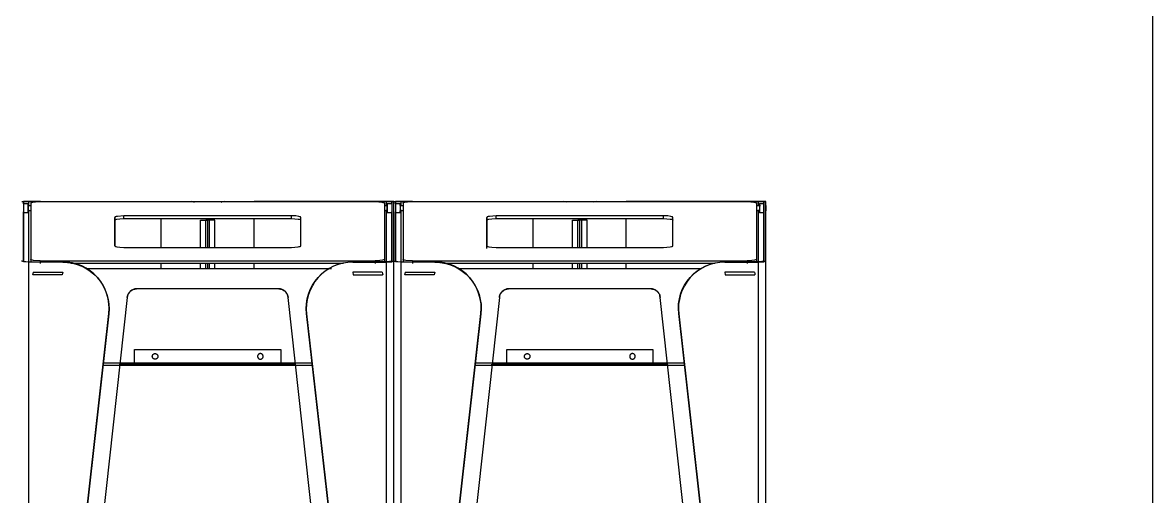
# Model space of a CAD drawing. Header units: millimetres. Extents: x 10366 to 23682, y 24552 to 29690.
# Drawn here: x 17697 to 18912, y 27930 to 28440 of the extents above; entities that cross this region are included whole.
import ezdxf

# ---------------------------------------------------------------- set-up
doc = ezdxf.new("R2010")
doc.units = ezdxf.units.MM
doc.header["$LTSCALE"] = 3
doc.layers.add('DomyÅ›lny', color=7, linetype='Continuous')

msp = doc.modelspace()

# ---------------------------------------------------------------- linework, layer by layer
msp.add_lwpolyline([(15282.8, 24555.1), (15282.8, 29687.3), (18911.6, 29687.3), (18911.6, 24555.1)], close=True)
at = {"layer": 'DomyÅ›lny'}
for p, q in [((17696.1, 28247.2), (17698.1, 28247.2)), ((17698.1, 28244.9), (17698.1, 28247.2)), ((17698.1, 28247.2), (17698.1, 28183.5)), ((17698.1, 28245.2), (17703.1, 28245.2)), ((17702.9, 28243.2), (17706.1, 28243.2)), ((17703.9, 28242.8), (17703.9, 28247.2)), ((17716.2, 28247.2), (17703.9, 28247.2)), ((17703.9, 28247.2), (17846.1, 28247.2)), ((17703.9, 28182.2), (17703.9, 28238.5)), ((17706.1, 28245.5), (17706.1, 28185.2)), ((17716.1, 28247.2), (18076.1, 28247.2)), ((18088.3, 28247.2), (17946.1, 28247.2)), ((18076, 28247.2), (18088.3, 28247.2)), ((18086.1, 28245.5), (18086.1, 28185.2)), ((18086.1, 28243.2), (18089.9, 28243.2)), ((18088.3, 28243.2), (18088.3, 28247.2)), ((18088.3, 28182.2), (18088.3, 28238.5)), ((18089.1, 28245.2), (18094.1, 28245.2)), ((18094.1, 28247.2), (18096.1, 28247.2)), ((18094.1, 28247.2), (18094.1, 28183.5)), ((18094.1, 28244.9), (18094.1, 28247.2)), ((18096.1, 28183.5), (18096.1, 28247.2)), ((18096.1, 28183.5), (18096.1, 28247.2)), ((18096.1, 28247.2), (18098.1, 28247.2)), ((18098.1, 28247.2), (18098.1, 28183.5)), ((18098.1, 28244.9), (18098.1, 28247.2)), ((18098.1, 28245.2), (18103.1, 28245.2)), ((18102.6, 28243.2), (18106.1, 28243.2)), ((18103.9, 28247.2), (18246.1, 28247.2)), ((18103.9, 28242.8), (18103.9, 28247.2)), ((18116.2, 28247.2), (18103.9, 28247.2)), ((18103.9, 28182.2), (18103.9, 28238.5)), ((18106.1, 28245.5), (18106.1, 28185.2)), ((18116.1, 28247.2), (18476.1, 28247.2)), ((18488.3, 28247.2), (18346.1, 28247.2)), ((18476, 28247.2), (18488.3, 28247.2)), ((18486.1, 28245.5), (18486.1, 28185.2)), ((18486.1, 28243.2), (18490.3, 28243.2)), ((18488.3, 28243.2), (18488.3, 28247.2)), ((18488.3, 28182.2), (18488.3, 28238.5)), ((18489.1, 28245.2), (18494.1, 28245.2)), ((18494.1, 28247.2), (18496.1, 28247.2)), ((18494.1, 28247.2), (18494.1, 28183.5)), ((18494.1, 28244.9), (18494.1, 28247.2)), ((18496.1, 27473.4), (18496.1, 28247.2)), ((18496.1, 28183.5), (18496.1, 28247.2)), ((17698.1, 28182.7), (17698.1, 28236.4)), ((17703.1, 28235.2), (17698.1, 28235.2)), ((17706.1, 28237.2), (17703.1, 28237.2)), ((17796.1, 28227.3), (17796.1, 28230.2)), ((17796.1, 28230.2), (17796.1, 28199.7)), ((17796.1, 28199.7), (17796.1, 28227.3)), ((17986.1, 28231.9), (17806.1, 28231.9)), ((17806.1, 28229), (17806.1, 28231.9)), ((17806.1, 28229), (17986.1, 28229)), ((17846.1, 28198), (17846.1, 28229)), ((17888.3, 28198), (17888.3, 28227.2)), ((17896.1, 28227.2), (17894.1, 28227.2)), ((17894.1, 28198), (17894.1, 28227.2)), ((17896.1, 28198), (17896.1, 28227.2)), ((17898.1, 28227.2), (17896.1, 28227.2)), ((17896.1, 28198), (17896.1, 28227.2)), ((17898.1, 28198), (17898.1, 28227.2)), ((17903.9, 28198), (17903.9, 28227.2)), ((17946.1, 28198), (17946.1, 28229)), ((17986.1, 28229), (17986.1, 28231.9)), ((17996.1, 28199.7), (17996.1, 28230.2)), ((17996.1, 28227.3), (17996.1, 28230.2)), ((18089.1, 28237.2), (18086.1, 28237.2)), ((18094.1, 28235.2), (18089.1, 28235.2)), ((18094.1, 28182.7), (18094.1, 28236.4)), ((18098.1, 28182.7), (18098.1, 28236.4)), ((18103.1, 28235.2), (18098.1, 28235.2)), ((18106.1, 28237.2), (18103.1, 28237.2)), ((18196.1, 28227.3), (18196.1, 28230.2)), ((18196.1, 28230.2), (18196.1, 28199.7)), ((18196.1, 28196.7), (18196.1, 28227.3)), ((18206.1, 28229), (18206.1, 28231.9)), ((18386.1, 28231.9), (18206.1, 28231.9)), ((18206.1, 28229), (18386.1, 28229)), ((18246.1, 28198), (18246.1, 28229)), ((18288.3, 28198), (18288.3, 28227.2)), ((18296.1, 28227.2), (18294.1, 28227.2)), ((18294.1, 28198), (18294.1, 28227.2)), ((18296.1, 28198), (18296.1, 28227.2)), ((18298.1, 28227.2), (18296.1, 28227.2)), ((18296.1, 28198), (18296.1, 28227.2)), ((18298.1, 28198), (18298.1, 28227.2)), ((18303.9, 28198), (18303.9, 28227.2)), ((18346.1, 28198), (18346.1, 28229)), ((18386.1, 28229), (18386.1, 28231.9)), ((18396.1, 28199.7), (18396.1, 28230.2)), ((18396.1, 28227.3), (18396.1, 28230.2)), ((18489.1, 28237.2), (18486.1, 28237.2)), ((18494.1, 28235.2), (18489.1, 28235.2)), ((18494.1, 28182.7), (18494.1, 28236.4)), ((17806.1, 28198), (17986.1, 28198)), ((18206.1, 28198), (18386.1, 28198)), ((17703.9, 28182.6), (17740.2, 28182.6)), ((17703.9, 27473.4), (17703.9, 28182.2)), ((17740.2, 28182.2), (17703.9, 28182.2)), ((17706.1, 28185.2), (17706.1, 28182.3)), ((17716.1, 28183.5), (18076.1, 28183.5)), ((17716.1, 28183.5), (17716.1, 28180.6)), ((18042, 28180.6), (17749.4, 28180.6)), ((17846.1, 28175.4), (17846.1, 28180.6)), ((17888.3, 28175.4), (17888.3, 28180.6)), ((17894.1, 28175.4), (17894.1, 28180.6)), ((17896.1, 28175.4), (17896.1, 28180.6)), ((17896.1, 28175.4), (17896.1, 28180.6)), ((17898.1, 28175.4), (17898.1, 28180.6)), ((17903.9, 28175.4), (17903.9, 28180.6)), ((17946.1, 28175.4), (17946.1, 28180.6)), ((18088.3, 28182.6), (18052, 28182.6)), ((18052, 28182.2), (18088.3, 28182.2)), ((18076.1, 28183.5), (18076.1, 28180.6)), ((18086.1, 28185.2), (18086.1, 28182.3)), ((18088.3, 27473.4), (18088.3, 28182.2)), ((18096.1, 27473.4), (18096.1, 28183.5)), ((18096.1, 27473.4), (18096.1, 28183.5)), ((18103.9, 28182.6), (18140.2, 28182.6)), ((18140.2, 28182.2), (18103.9, 28182.2)), ((18103.9, 27473.4), (18103.9, 28182.2)), ((18106.1, 28185.2), (18106.1, 28182.3)), ((18116.1, 28183.5), (18116.1, 28180.6)), ((18116.1, 28183.5), (18476.1, 28183.5)), ((18441.7, 28180.6), (18149.8, 28180.6)), ((18246.1, 28175.4), (18246.1, 28180.6)), ((18288.3, 28175.4), (18288.3, 28180.6)), ((18294.1, 28175.4), (18294.1, 28180.6)), ((18296.1, 28175.4), (18296.1, 28180.6)), ((18296.1, 28175.4), (18296.1, 28180.6)), ((18298.1, 28175.4), (18298.1, 28180.6)), ((18303.9, 28175.4), (18303.9, 28180.6)), ((18346.1, 28175.4), (18346.1, 28180.6)), ((18488.3, 28182.6), (18452, 28182.6)), ((18452, 28182.2), (18488.3, 28182.2)), ((18476.1, 28183.5), (18476.1, 28180.6)), ((18486.1, 28185.2), (18486.1, 28182.3)), ((18488.3, 27473.4), (18488.3, 28182.2)), ((18496.1, 27473.4), (18496.1, 28183.5)), ((17708.4, 28171.4), (17708.1, 28169.9)), ((17708.1, 28169.9), (17708.1, 28168.4)), ((17739.7, 28168.4), (17708.1, 28168.4)), ((17708.4, 28171.4), (17740.2, 28171.4)), ((17740.2, 28171.4), (17739.7, 28168.4)), ((17765.3, 28175.4), (18029.3, 28175.4)), ((17765.3, 28175.4), (18029.3, 28175.4)), ((18083.8, 28171.4), (18052, 28171.4)), ((18052, 28171.4), (18052.5, 28168.4)), ((18052.5, 28168.4), (18084.1, 28168.4)), ((18083.8, 28171.4), (18084.1, 28169.9)), ((18084.1, 28169.9), (18084.1, 28168.4)), ((18108.4, 28171.4), (18108.1, 28169.9)), ((18108.1, 28169.9), (18108.1, 28168.4)), ((18139.7, 28168.4), (18108.1, 28168.4)), ((18108.4, 28171.4), (18140.2, 28171.4)), ((18140.2, 28171.4), (18139.7, 28168.4)), ((18165.3, 28175.4), (18426.9, 28175.4)), ((18165.3, 28175.4), (18426.9, 28175.4)), ((18483.8, 28171.4), (18452, 28171.4)), ((18452, 28171.4), (18452.5, 28168.4)), ((18452.5, 28168.4), (18484.1, 28168.4)), ((18483.8, 28171.4), (18484.1, 28169.9)), ((18484.1, 28169.9), (18484.1, 28168.4)), ((17972.7, 28153.4), (17819.5, 28153.4)), ((17972.7, 28153.3), (17819.5, 28153.3)), ((18372.7, 28153.4), (18219.5, 28153.4)), ((18372.7, 28153.3), (18219.5, 28153.3)), ((17809.6, 28144.3), (17737.3, 27485)), ((17809.6, 28144.2), (17737.3, 27484.9)), ((18054.9, 27485), (17982.6, 28144.3)), ((18054.9, 27484.9), (17982.6, 28144.2)), ((18209.6, 28144.3), (18137.3, 27485)), ((18209.6, 28144.2), (18137.3, 27484.9)), ((18454.9, 27485), (18382.6, 28144.3)), ((18454.9, 27484.9), (18382.6, 28144.2)), ((17717.1, 27482.3), (17789.8, 28126.9)), ((17789.8, 28126.5), (17717.1, 27482.3)), ((18075.1, 27482.3), (18002.4, 28126.9)), ((18002.4, 28126.5), (18075.1, 27482.3)), ((18117.1, 27482.3), (18189.8, 28126.9)), ((18189.8, 28126.5), (18117.1, 27482.3)), ((18475.1, 27482.3), (18402.4, 28126.9)), ((18402.4, 28126.5), (18475.1, 27482.3)), ((17817.5, 28073.4), (17817.5, 28088.4)), ((17817.5, 28088.4), (17974.7, 28088.4)), ((17974.7, 28088.4), (17974.7, 28073.4)), ((18217.5, 28073.4), (18217.5, 28088.4)), ((18217.5, 28088.4), (18374.7, 28088.4)), ((18374.7, 28088.4), (18374.7, 28073.4)), ((17783.6, 28071.4), (17801.6, 28071.4)), ((17896.1, 28073.4), (17783.8, 28073.4)), ((17801.6, 28071.4), (17801.7, 28072.4)), ((17801.7, 28072.4), (17801.6, 28071.4)), ((17801.6, 28071.4), (17896.1, 28071.4)), ((17896.1, 28072.4), (17801.7, 28072.4)), ((17817.5, 28073.4), (17974.7, 28073.4)), ((18008.4, 28073.4), (17896.1, 28073.4)), ((17896.1, 28072.4), (17896.1, 28073.4)), ((17896.1, 28072.4), (17896.1, 28073.4)), ((17896.1, 28071.4), (17896.1, 28072.4)), ((17990.5, 28072.4), (17896.1, 28072.4)), ((17896.1, 28071.4), (17896.1, 28072.4)), ((17896.1, 28071.4), (17990.6, 28071.4)), ((17990.6, 28071.4), (17990.5, 28072.4)), ((17990.6, 28071.4), (17990.5, 28072.4)), ((17990.6, 28071.4), (18008.6, 28071.4)), ((18183.6, 28071.4), (18201.6, 28071.4)), ((18296.1, 28073.4), (18183.8, 28073.4)), ((18201.6, 28071.4), (18201.7, 28072.4)), ((18201.7, 28072.4), (18201.6, 28071.4)), ((18201.6, 28071.4), (18296.1, 28071.4)), ((18296.1, 28072.4), (18201.7, 28072.4)), ((18217.5, 28073.4), (18374.7, 28073.4)), ((18296.1, 28072.4), (18296.1, 28073.4)), ((18408.4, 28073.4), (18296.1, 28073.4)), ((18296.1, 28072.4), (18296.1, 28073.4)), ((18296.1, 28071.4), (18296.1, 28072.4)), ((18390.5, 28072.4), (18296.1, 28072.4)), ((18296.1, 28071.4), (18296.1, 28072.4)), ((18296.1, 28071.4), (18390.6, 28071.4)), ((18390.6, 28071.4), (18390.5, 28072.4)), ((18390.6, 28071.4), (18390.5, 28072.4)), ((18390.6, 28071.4), (18408.6, 28071.4))]:
    msp.add_line(p, q, dxfattribs=at)
for points in [[(17696.1, 28247.2, 0), (17696.1, 28247.2, 0), (17696.1, 28247.2, 0), (17696.1, 28247.2, 0), (17696.1, 28247.2, 0), (17696.1, 28247.2, 0), (17696.1, 28247.2, 0), (17696.1, 28247.2, 0), (17696.1, 28247.2, 0), (17696.1, 28247.2, 0), (17696.1, 28247.2, 0), (17696.1, 28247.2, 0), (17696.2, 28247.2, 0), (17696.7, 28247.2, 0), (17699.1, 28247.2, 0), (17703.9, 28247.2, 0)], [(17703.9, 28247.2, 0), (17698.1, 28247.2, 0)], [(17698.1, 28245.2, 0), (17698.1, 28245.2, 0), (17698.1, 28245.2, 0), (17698.1, 28245.2, 0), (17698.1, 28245.2, 0), (17698.1, 28245.2, 0), (17698.1, 28245.2, 0), (17698.1, 28245.2, 0), (17698.1, 28245.2, 0), (17698.1, 28245.2, 0), (17698.1, 28245.2, 0), (17698.1, 28245.2, 0), (17698.1, 28245.2, 0), (17698.1, 28245.2, 0), (17698.1, 28245.1, 0), (17698.1, 28244.6, 0), (17698.1, 28235.2, 0)], [(17698.1, 28243.2, 0), (17698.1, 28243.2, 0), (17698.1, 28243.2, 0), (17698.1, 28243.2, 0), (17698.1, 28243.2, 0), (17698.1, 28243.2, 0), (17698.1, 28243.2, 0), (17698.1, 28243.2, 0), (17698.1, 28243.2, 0), (17698.1, 28243.2, 0), (17698.1, 28243.2, 0), (17698.1, 28243.2, 0), (17698.1, 28243.2, 0), (17698.1, 28243.1, 0), (17698.1, 28242.8, 0), (17698.1, 28237.2, 0)], [(17703.1, 28243.2, 0), (17703.1, 28243.2, 0), (17703.1, 28243.2, 0), (17703.1, 28243.2, 0), (17703.1, 28243.2, 0), (17703.1, 28243.2, 0), (17703.1, 28243.2, 0), (17703.1, 28243.2, 0), (17703.1, 28243.2, 0), (17703.1, 28243.2, 0), (17703.1, 28243.2, 0), (17703.1, 28243.2, 0), (17703.1, 28243.2, 0), (17703.1, 28243.1, 0), (17703.1, 28242.8, 0), (17703.1, 28237.2, 0)], [(17706.1, 28245.5, 0), (17706.1, 28245.5, 0), (17706.1, 28245.6, 0), (17706.1, 28245.6, 0), (17706.2, 28245.7, 0), (17706.2, 28245.7, 0), (17706.2, 28245.8, 0), (17706.3, 28245.8, 0), (17706.4, 28245.9, 0), (17706.7, 28246.1, 0), (17707.1, 28246.2, 0), (17708.1, 28246.5, 0), (17711, 28247, 0), (17716.1, 28247.2, 0)], [(18076.1, 28247.2, 0), (18080.1, 28247.1, 0), (18083.3, 28246.7, 0), (18084.5, 28246.4, 0), (18085.4, 28246.1, 0), (18085.7, 28246, 0), (18085.8, 28245.9, 0), (18085.9, 28245.8, 0), (18086, 28245.7, 0), (18086, 28245.7, 0), (18086.1, 28245.7, 0), (18086.1, 28245.6, 0), (18086.1, 28245.6, 0), (18086.1, 28245.5, 0), (18086.1, 28245.5, 0)], [(18096.1, 28247.2, 0), (18096.1, 28247.2, 0), (18096.1, 28247.2, 0), (18096.1, 28247.2, 0), (18096.1, 28247.2, 0), (18096.1, 28247.2, 0), (18096.1, 28247.2, 0), (18096.1, 28247.2, 0), (18096.1, 28247.2, 0), (18096.1, 28247.2, 0), (18096.1, 28247.2, 0), (18096.1, 28247.2, 0), (18096, 28247.2, 0), (18095.5, 28247.2, 0), (18093.1, 28247.2, 0), (18088.3, 28247.2, 0)], [(18088.3, 28247.2, 0), (18094.1, 28247.2, 0)], [(18089.1, 28243.2, 0), (18089.1, 28243.2, 0), (18089.1, 28243.2, 0), (18089.1, 28243.2, 0), (18089.1, 28243.2, 0), (18089.1, 28243.2, 0), (18089.1, 28243.2, 0), (18089.1, 28243.2, 0), (18089.1, 28243.2, 0), (18089.1, 28243.2, 0), (18089.1, 28243.2, 0), (18089.1, 28243.2, 0), (18089.1, 28243.2, 0), (18089.1, 28243.2, 0), (18089.1, 28243.1, 0), (18089.1, 28242.8, 0), (18089.1, 28237.2, 0)], [(18096.1, 28247.2, 0), (18096.1, 28247.2, 0), (18096.1, 28247.2, 0), (18096.1, 28247.2, 0), (18096.1, 28247.2, 0), (18096.1, 28247.2, 0), (18096.1, 28247.2, 0), (18096.1, 28247.2, 0), (18096.1, 28247.2, 0), (18096.1, 28247.2, 0), (18096.1, 28247.2, 0), (18096.1, 28247.2, 0), (18096.2, 28247.2, 0), (18096.7, 28247.2, 0), (18099.1, 28247.2, 0), (18103.9, 28247.2, 0)], [(18103.9, 28247.2, 0), (18098.1, 28247.2, 0)], [(18103.1, 28243.2, 0), (18103.1, 28245, 0), (18103.1, 28245.2, 0), (18103.1, 28245.2, 0), (18103.1, 28245.2, 0), (18103.1, 28245.2, 0), (18103.1, 28245.2, 0), (18103.1, 28245.2, 0), (18103.1, 28245.2, 0), (18103.1, 28245.2, 0), (18103.1, 28245.2, 0), (18103.1, 28245.2, 0), (18103.1, 28245.2, 0), (18103.1, 28245.2, 0), (18103.1, 28245.2, 0), (18103.1, 28245.2, 0), (18103.1, 28245.2, 0), (18103.1, 28245.2, 0), (18103.1, 28245.2, 0), (18103.1, 28245.2, 0), (18103.1, 28245.1, 0), (18103.1, 28244.8, 0), (18103.1, 28241.8, 0), (18103.1, 28238, 0), (18103.1, 28235.4, 0), (18103.1, 28235.2, 0), (18103.1, 28235.2, 0), (18103.1, 28235.2, 0), (18103.1, 28235.2, 0), (18103.1, 28235.2, 0), (18103.1, 28235.2, 0), (18103.1, 28235.2, 0), (18103.1, 28235.2, 0), (18103.1, 28235.2, 0), (18103.1, 28235.2, 0), (18103.1, 28235.2, 0), (18103.1, 28235.2, 0), (18103.1, 28235.2, 0), (18103.1, 28235.2, 0), (18103.1, 28235.2, 0), (18103.1, 28235.2, 0), (18103.1, 28235.2, 0), (18103.1, 28235.3, 0), (18103.1, 28235.6, 0), (18103.1, 28237.2, 0)], [(18103.1, 28243.2, 0), (18103.1, 28243.2, 0), (18103.1, 28243.2, 0), (18103.1, 28243.2, 0), (18103.1, 28243.2, 0), (18103.1, 28243.2, 0), (18103.1, 28243.2, 0), (18103.1, 28243.2, 0), (18103.1, 28243.2, 0), (18103.1, 28243.2, 0), (18103.1, 28243.2, 0), (18103.1, 28243.2, 0), (18103.1, 28243.2, 0), (18103.1, 28243.1, 0), (18103.1, 28242.8, 0), (18103.1, 28237.2, 0)], [(18106.1, 28245.5, 0), (18106.1, 28245.5, 0), (18106.1, 28245.6, 0), (18106.1, 28245.6, 0), (18106.2, 28245.7, 0), (18106.2, 28245.7, 0), (18106.2, 28245.8, 0), (18106.3, 28245.8, 0), (18106.4, 28245.9, 0), (18106.7, 28246.1, 0), (18107.1, 28246.2, 0), (18108.1, 28246.5, 0), (18111, 28247, 0), (18116.1, 28247.2, 0)], [(18476.1, 28247.2, 0), (18480.1, 28247.1, 0), (18483.3, 28246.7, 0), (18484.5, 28246.4, 0), (18485.4, 28246.1, 0), (18485.7, 28246, 0), (18485.8, 28245.9, 0), (18485.9, 28245.8, 0), (18486, 28245.7, 0), (18486, 28245.7, 0), (18486.1, 28245.7, 0), (18486.1, 28245.6, 0), (18486.1, 28245.6, 0), (18486.1, 28245.5, 0), (18486.1, 28245.5, 0)], [(18496.1, 28247.2, 0), (18496.1, 28247.2, 0), (18496.1, 28247.2, 0), (18496.1, 28247.2, 0), (18496.1, 28247.2, 0), (18496.1, 28247.2, 0), (18496.1, 28247.2, 0), (18496.1, 28247.2, 0), (18496.1, 28247.2, 0), (18496.1, 28247.2, 0), (18496.1, 28247.2, 0), (18496.1, 28247.2, 0), (18496, 28247.2, 0), (18495.5, 28247.2, 0), (18493.1, 28247.2, 0), (18488.3, 28247.2, 0)], [(18488.3, 28247.2, 0), (18494.1, 28247.2, 0)], [(18489.1, 28243.2, 0), (18489.1, 28245.1, 0), (18489.1, 28245.2, 0), (18489.1, 28245.2, 0), (18489.1, 28245.2, 0), (18489.1, 28245.2, 0), (18489.1, 28245.2, 0), (18489.1, 28245.2, 0), (18489.1, 28245.2, 0), (18489.1, 28245.2, 0), (18489.1, 28245.2, 0), (18489.1, 28245.2, 0), (18489.1, 28245.2, 0), (18489.1, 28245.2, 0), (18489.1, 28245.2, 0), (18489.1, 28245.2, 0), (18489.1, 28245.2, 0), (18489.1, 28245.2, 0), (18489.1, 28245.2, 0), (18489.1, 28245.2, 0), (18489.1, 28245.2, 0), (18489.1, 28245.1, 0), (18489.1, 28244.8, 0), (18489.1, 28241.5, 0), (18489.1, 28237.5, 0), (18489.1, 28235.2, 0), (18489.1, 28235.2, 0), (18489.1, 28235.2, 0), (18489.1, 28235.2, 0), (18489.1, 28235.2, 0), (18489.1, 28235.2, 0), (18489.1, 28235.2, 0), (18489.1, 28235.2, 0), (18489.1, 28235.2, 0), (18489.1, 28235.2, 0), (18489.1, 28235.2, 0), (18489.1, 28235.2, 0), (18489.1, 28235.2, 0), (18489.1, 28235.2, 0), (18489.1, 28235.2, 0), (18489.1, 28235.2, 0), (18489.1, 28235.2, 0), (18489.1, 28235.2, 0), (18489.1, 28235.2, 0), (18489.1, 28235.2, 0), (18489.1, 28235.3, 0), (18489.1, 28235.6, 0), (18489.1, 28238.5, 0)], [(18489.1, 28243.2, 0), (18489.1, 28243.2, 0), (18489.1, 28243.2, 0), (18489.1, 28243.2, 0), (18489.1, 28243.2, 0), (18489.1, 28243.2, 0), (18489.1, 28243.2, 0), (18489.1, 28243.2, 0), (18489.1, 28243.2, 0), (18489.1, 28243.2, 0), (18489.1, 28243.2, 0), (18489.1, 28243.2, 0), (18489.1, 28243.2, 0), (18489.1, 28243.1, 0), (18489.1, 28242.8, 0), (18489.1, 28237.2, 0)], [(18494.1, 28240.6, 0), (18494.1, 28244, 0), (18494.1, 28245, 0), (18494.1, 28245.2, 0), (18494.1, 28245.2, 0), (18494.1, 28245.2, 0), (18494.1, 28245.2, 0), (18494.1, 28245.2, 0), (18494.1, 28245.2, 0), (18494.1, 28245.2, 0), (18494.1, 28245.2, 0), (18494.1, 28245.2, 0), (18494.1, 28245.2, 0), (18494.1, 28245.2, 0), (18494.1, 28245.2, 0), (18494.1, 28245.2, 0), (18494.1, 28245.2, 0), (18494.1, 28245.2, 0), (18494.1, 28245.2, 0), (18494.1, 28245.2, 0), (18494.1, 28245.2, 0), (18494.1, 28245.2, 0), (18494.1, 28245.2, 0), (18494.1, 28245.2, 0), (18494.1, 28245.2, 0), (18494.1, 28245.1, 0), (18494.1, 28244.6, 0), (18494.1, 28236.1, 0), (18494.1, 28235.2, 0), (18494.1, 28235.2, 0), (18494.1, 28235.2, 0), (18494.1, 28235.2, 0), (18494.1, 28235.2, 0), (18494.1, 28235.2, 0), (18494.1, 28235.2, 0), (18494.1, 28235.2, 0), (18494.1, 28235.2, 0), (18494.1, 28235.2, 0), (18494.1, 28235.2, 0), (18494.1, 28235.2, 0), (18494.1, 28235.2, 0), (18494.1, 28235.2, 0), (18494.1, 28235.2, 0), (18494.1, 28235.2, 0), (18494.1, 28235.2, 0), (18494.1, 28235.2, 0), (18494.1, 28235.2, 0), (18494.1, 28235.2, 0), (18494.1, 28235.3, 0), (18494.1, 28235.8, 0), (18494.1, 28240.2, 0)], [(18494.1, 28243.2, 0), (18494.1, 28243.2, 0), (18494.1, 28243.2, 0), (18494.1, 28243.2, 0), (18494.1, 28243.2, 0), (18494.1, 28243.2, 0), (18494.1, 28243.2, 0), (18494.1, 28243.2, 0), (18494.1, 28243.2, 0), (18494.1, 28243.2, 0), (18494.1, 28243.2, 0), (18494.1, 28243.2, 0), (18494.1, 28243.2, 0), (18494.1, 28243.1, 0), (18494.1, 28242.8, 0), (18494.1, 28240.3, 0), (18494.1, 28238.1, 0), (18494.1, 28237.4, 0), (18494.1, 28237.3, 0), (18494.1, 28237.2, 0), (18494.1, 28237.2, 0), (18494.1, 28237.2, 0), (18494.1, 28237.2, 0), (18494.1, 28237.2, 0), (18494.1, 28237.2, 0), (18494.1, 28237.2, 0), (18494.1, 28237.2, 0), (18494.1, 28237.2, 0), (18494.1, 28237.2, 0), (18494.1, 28237.2, 0), (18494.1, 28237.2, 0), (18494.1, 28237.2, 0), (18494.1, 28237.2, 0)], [(17806.1, 28231.9, 0), (17799, 28231.4, 0), (17797.7, 28231.2, 0), (17796.8, 28230.9, 0), (17796.5, 28230.7, 0), (17796.4, 28230.6, 0), (17796.3, 28230.6, 0), (17796.2, 28230.5, 0), (17796.2, 28230.4, 0), (17796.1, 28230.4, 0), (17796.1, 28230.4, 0), (17796.1, 28230.3, 0), (17796.1, 28230.3, 0), (17796.1, 28230.2, 0)], [(17796.1, 28227.3, 0), (17796.1, 28227.3, 0), (17796.1, 28227.4, 0), (17796.1, 28227.4, 0), (17796.1, 28227.4, 0), (17796.2, 28227.5, 0), (17796.2, 28227.5, 0), (17796.3, 28227.6, 0), (17796.4, 28227.7, 0), (17796.5, 28227.8, 0), (17796.8, 28227.9, 0), (17797.2, 28228.1, 0), (17798.3, 28228.4, 0), (17801.5, 28228.8, 0), (17806.1, 28229, 0)], [(17888.3, 28227.2, 0), (17896.1, 28227.2, 0)], [(17888.3, 28227.2, 0), (17894.1, 28227.2, 0)], [(17903.9, 28227.2, 0), (17896.1, 28227.2, 0)], [(17903.9, 28227.2, 0), (17898.1, 28227.2, 0)], [(17996.1, 28230.2, 0), (17996.1, 28230.3, 0), (17996.1, 28230.3, 0), (17996.1, 28230.4, 0), (17996.1, 28230.4, 0), (17996, 28230.4, 0), (17996, 28230.5, 0), (17995.9, 28230.6, 0), (17995.8, 28230.6, 0), (17995.7, 28230.7, 0), (17995.4, 28230.9, 0), (17995, 28231, 0), (17993.9, 28231.3, 0), (17990.7, 28231.8, 0), (17986.1, 28231.9, 0)], [(17986.1, 28229, 0), (17993.2, 28228.5, 0), (17994.5, 28228.2, 0), (17995.4, 28227.9, 0), (17995.7, 28227.8, 0), (17995.8, 28227.7, 0), (17995.9, 28227.6, 0), (17996, 28227.5, 0), (17996, 28227.5, 0), (17996.1, 28227.4, 0), (17996.1, 28227.4, 0), (17996.1, 28227.4, 0), (17996.1, 28227.3, 0), (17996.1, 28227.3, 0)], [(18206.1, 28231.9, 0), (18199, 28231.4, 0), (18197.7, 28231.2, 0), (18196.8, 28230.9, 0), (18196.5, 28230.7, 0), (18196.4, 28230.6, 0), (18196.3, 28230.6, 0), (18196.2, 28230.5, 0), (18196.2, 28230.4, 0), (18196.1, 28230.4, 0), (18196.1, 28230.4, 0), (18196.1, 28230.3, 0), (18196.1, 28230.3, 0), (18196.1, 28230.2, 0)], [(18196.1, 28227.3, 0), (18196.1, 28227.3, 0), (18196.1, 28227.4, 0), (18196.1, 28227.4, 0), (18196.1, 28227.4, 0), (18196.2, 28227.5, 0), (18196.2, 28227.5, 0), (18196.3, 28227.6, 0), (18196.4, 28227.7, 0), (18196.5, 28227.8, 0), (18196.8, 28227.9, 0), (18197.2, 28228.1, 0), (18198.3, 28228.4, 0), (18201.5, 28228.8, 0), (18206.1, 28229, 0)], [(18288.3, 28227.2, 0), (18296.1, 28227.2, 0)], [(18288.3, 28227.2, 0), (18294.1, 28227.2, 0)], [(18303.9, 28227.2, 0), (18296.1, 28227.2, 0)], [(18303.9, 28227.2, 0), (18298.1, 28227.2, 0)], [(18396.1, 28230.2, 0), (18396.1, 28230.3, 0), (18396.1, 28230.3, 0), (18396.1, 28230.4, 0), (18396.1, 28230.4, 0), (18396, 28230.4, 0), (18396, 28230.5, 0), (18395.9, 28230.6, 0), (18395.8, 28230.6, 0), (18395.7, 28230.7, 0), (18395.4, 28230.9, 0), (18395, 28231, 0), (18393.9, 28231.3, 0), (18390.7, 28231.8, 0), (18386.1, 28231.9, 0)], [(18386.1, 28229, 0), (18393.2, 28228.5, 0), (18394.5, 28228.2, 0), (18395.4, 28227.9, 0), (18395.7, 28227.8, 0), (18395.8, 28227.7, 0), (18395.9, 28227.6, 0), (18396, 28227.5, 0), (18396, 28227.5, 0), (18396.1, 28227.4, 0), (18396.1, 28227.4, 0), (18396.1, 28227.4, 0), (18396.1, 28227.3, 0), (18396.1, 28227.3, 0)], [(17796.1, 28199.7, 0), (17796.1, 28199.7, 0), (17796.1, 28199.6, 0), (17796.1, 28199.6, 0), (17796.1, 28199.5, 0), (17796.2, 28199.5, 0), (17796.2, 28199.5, 0), (17796.3, 28199.4, 0), (17796.4, 28199.3, 0), (17796.5, 28199.2, 0), (17796.8, 28199.1, 0), (17797.2, 28198.9, 0), (17798.3, 28198.6, 0), (17801.5, 28198.2, 0), (17806.1, 28198, 0)], [(17986.1, 28198, 0), (17993.2, 28198.5, 0), (17994.5, 28198.8, 0), (17995.4, 28199.1, 0), (17995.7, 28199.2, 0), (17995.8, 28199.3, 0), (17995.9, 28199.4, 0), (17996, 28199.5, 0), (17996, 28199.5, 0), (17996.1, 28199.5, 0), (17996.1, 28199.6, 0), (17996.1, 28199.6, 0), (17996.1, 28199.7, 0), (17996.1, 28199.7, 0)], [(18196.1, 28199.7, 0), (18196.1, 28199.7, 0), (18196.1, 28199.6, 0), (18196.1, 28199.6, 0), (18196.1, 28199.5, 0), (18196.2, 28199.5, 0), (18196.2, 28199.5, 0), (18196.3, 28199.4, 0), (18196.4, 28199.3, 0), (18196.5, 28199.2, 0), (18196.8, 28199.1, 0), (18197.2, 28198.9, 0), (18198.3, 28198.6, 0), (18201.5, 28198.2, 0), (18206.1, 28198, 0)], [(18386.1, 28198, 0), (18393.2, 28198.5, 0), (18394.5, 28198.8, 0), (18395.4, 28199.1, 0), (18395.7, 28199.2, 0), (18395.8, 28199.3, 0), (18395.9, 28199.4, 0), (18396, 28199.5, 0), (18396, 28199.5, 0), (18396.1, 28199.5, 0), (18396.1, 28199.6, 0), (18396.1, 28199.6, 0), (18396.1, 28199.7, 0), (18396.1, 28199.7, 0)], [(17703.9, 28182.2, 0), (17698.3, 28182.6, 0), (17697.4, 28182.8, 0), (17696.7, 28183.1, 0), (17696.4, 28183.2, 0), (17696.3, 28183.2, 0), (17696.2, 28183.3, 0), (17696.2, 28183.4, 0), (17696.2, 28183.4, 0), (17696.1, 28183.4, 0), (17696.1, 28183.5, 0), (17696.1, 28183.5, 0), (17696.1, 28183.5, 0), (17696.1, 28183.5, 0)], [(17698.1, 28183.5, 0), (17698.1, 28183.5, 0), (17698.1, 28183.5, 0), (17698.1, 28183.5, 0), (17698.1, 28183.4, 0), (17698.1, 28183.4, 0), (17698.2, 28183.4, 0), (17698.3, 28183.3, 0), (17698.3, 28183.3, 0), (17698.5, 28183.2, 0), (17699, 28183, 0), (17700.6, 28182.7, 0), (17703.9, 28182.6, 0)], [(17716.1, 28183.5, 0), (17708.9, 28184.1, 0), (17707.7, 28184.3, 0), (17706.8, 28184.6, 0), (17706.5, 28184.8, 0), (17706.4, 28184.9, 0), (17706.3, 28184.9, 0), (17706.2, 28185, 0), (17706.2, 28185, 0), (17706.1, 28185.1, 0), (17706.1, 28185.1, 0), (17706.1, 28185.2, 0), (17706.1, 28185.2, 0), (17706.1, 28185.2, 0)], [(17789.8, 28126.9, 0), (17790.1, 28132.2, 0), (17789.9, 28137.5, 0), (17789.1, 28142.7, 0), (17787.7, 28147.8, 0), (17785.9, 28152.7, 0), (17783.6, 28157.3, 0), (17780.7, 28161.7, 0), (17777.5, 28165.8, 0), (17773.8, 28169.6, 0), (17769.7, 28172.9, 0), (17765.3, 28175.8, 0), (17760.6, 28178.2, 0), (17755.7, 28180.1, 0), (17750.6, 28181.5, 0), (17745.5, 28182.3, 0), (17740.2, 28182.6, 0)], [(17740.2, 28182.2, 0), (17745.5, 28181.9, 0), (17750.8, 28181.1, 0), (17755.9, 28179.7, 0), (17760.8, 28177.8, 0), (17765.4, 28175.3, 0), (17769.8, 28172.5, 0), (17773.8, 28169.2, 0), (17777.5, 28165.5, 0), (17780.8, 28161.3, 0), (17783.6, 28156.8, 0), (17786, 28152.1, 0), (17787.8, 28147.2, 0), (17789.1, 28142.1, 0), (17789.9, 28136.9, 0), (17790.1, 28131.7, 0), (17789.8, 28126.5, 0)], [(18002.4, 28126.9, 0), (18002.1, 28132.2, 0), (18002.3, 28137.5, 0), (18003.1, 28142.7, 0), (18004.4, 28147.8, 0), (18006.3, 28152.7, 0), (18008.6, 28157.3, 0), (18011.5, 28161.7, 0), (18014.7, 28165.8, 0), (18018.4, 28169.6, 0), (18022.5, 28172.9, 0), (18026.9, 28175.8, 0), (18031.6, 28178.2, 0), (18036.5, 28180.1, 0), (18041.6, 28181.5, 0), (18046.7, 28182.3, 0), (18052, 28182.6, 0)], [(18052, 28182.2, 0), (18046.7, 28181.9, 0), (18041.4, 28181.1, 0), (18036.3, 28179.7, 0), (18031.4, 28177.8, 0), (18026.8, 28175.3, 0), (18022.4, 28172.5, 0), (18018.4, 28169.2, 0), (18014.7, 28165.5, 0), (18011.4, 28161.3, 0), (18008.6, 28156.8, 0), (18006.2, 28152.1, 0), (18004.4, 28147.2, 0), (18003.1, 28142.1, 0), (18002.3, 28136.9, 0), (18002.1, 28131.7, 0), (18002.4, 28126.5, 0)], [(18086.1, 28185.2, 0), (18086.1, 28185.2, 0), (18086.1, 28185.2, 0), (18086.1, 28185.1, 0), (18086, 28185.1, 0), (18086, 28185, 0), (18086, 28185, 0), (18085.9, 28184.9, 0), (18085.8, 28184.8, 0), (18085.5, 28184.7, 0), (18085.1, 28184.5, 0), (18084, 28184.2, 0), (18081.1, 28183.8, 0), (18076.1, 28183.5, 0)], [(18088.3, 28182.2, 0), (18093.9, 28182.6, 0), (18094.8, 28182.8, 0), (18095.5, 28183.1, 0), (18095.8, 28183.2, 0), (18095.9, 28183.2, 0), (18096, 28183.3, 0), (18096, 28183.4, 0), (18096, 28183.4, 0), (18096.1, 28183.4, 0), (18096.1, 28183.5, 0), (18096.1, 28183.5, 0), (18096.1, 28183.5, 0), (18096.1, 28183.5, 0)], [(18094.1, 28183.5, 0), (18094.1, 28183.5, 0), (18094.1, 28183.5, 0), (18094.1, 28183.5, 0), (18094.1, 28183.4, 0), (18094, 28183.4, 0), (18094, 28183.4, 0), (18093.9, 28183.3, 0), (18093.9, 28183.3, 0), (18093.7, 28183.2, 0), (18093.2, 28183, 0), (18091.6, 28182.7, 0), (18088.3, 28182.6, 0)], [(18103.9, 28182.2, 0), (18098.3, 28182.6, 0), (18097.4, 28182.8, 0), (18096.7, 28183.1, 0), (18096.4, 28183.2, 0), (18096.3, 28183.2, 0), (18096.2, 28183.3, 0), (18096.2, 28183.4, 0), (18096.2, 28183.4, 0), (18096.1, 28183.4, 0), (18096.1, 28183.5, 0), (18096.1, 28183.5, 0), (18096.1, 28183.5, 0), (18096.1, 28183.5, 0)], [(18098.1, 28183.5, 0), (18098.1, 28183.5, 0), (18098.1, 28183.5, 0), (18098.1, 28183.5, 0), (18098.1, 28183.4, 0), (18098.1, 28183.4, 0), (18098.2, 28183.4, 0), (18098.3, 28183.3, 0), (18098.3, 28183.3, 0), (18098.5, 28183.2, 0), (18099, 28183, 0), (18100.6, 28182.7, 0), (18103.9, 28182.6, 0)], [(18116.1, 28183.5, 0), (18108.9, 28184.1, 0), (18107.7, 28184.3, 0), (18106.8, 28184.6, 0), (18106.5, 28184.8, 0), (18106.4, 28184.9, 0), (18106.3, 28184.9, 0), (18106.2, 28185, 0), (18106.2, 28185, 0), (18106.1, 28185.1, 0), (18106.1, 28185.1, 0), (18106.1, 28185.2, 0), (18106.1, 28185.2, 0), (18106.1, 28185.2, 0)], [(18189.8, 28126.9, 0), (18190.1, 28132.2, 0), (18189.9, 28137.5, 0), (18189.1, 28142.7, 0), (18187.7, 28147.8, 0), (18185.9, 28152.7, 0), (18183.6, 28157.3, 0), (18180.7, 28161.7, 0), (18177.5, 28165.8, 0), (18173.8, 28169.6, 0), (18169.7, 28172.9, 0), (18165.3, 28175.8, 0), (18160.6, 28178.2, 0), (18155.7, 28180.1, 0), (18150.6, 28181.5, 0), (18145.5, 28182.3, 0), (18140.2, 28182.6, 0)], [(18140.2, 28182.2, 0), (18145.5, 28181.9, 0), (18150.8, 28181.1, 0), (18155.9, 28179.7, 0), (18160.8, 28177.8, 0), (18165.4, 28175.3, 0), (18169.8, 28172.5, 0), (18173.8, 28169.2, 0), (18177.5, 28165.5, 0), (18180.8, 28161.3, 0), (18183.6, 28156.8, 0), (18186, 28152.1, 0), (18187.8, 28147.2, 0), (18189.1, 28142.1, 0), (18189.9, 28136.9, 0), (18190.1, 28131.7, 0), (18189.8, 28126.5, 0)], [(18402.4, 28126.9, 0), (18402.1, 28132.2, 0), (18402.3, 28137.5, 0), (18403.1, 28142.7, 0), (18404.4, 28147.8, 0), (18406.3, 28152.7, 0), (18408.6, 28157.3, 0), (18411.5, 28161.7, 0), (18414.7, 28165.8, 0), (18418.4, 28169.6, 0), (18422.5, 28172.9, 0), (18426.9, 28175.8, 0), (18431.6, 28178.2, 0), (18436.5, 28180.1, 0), (18441.6, 28181.5, 0), (18446.7, 28182.3, 0), (18452, 28182.6, 0)], [(18452, 28182.2, 0), (18446.7, 28181.9, 0), (18441.4, 28181.1, 0), (18436.3, 28179.7, 0), (18431.4, 28177.8, 0), (18426.8, 28175.3, 0), (18422.4, 28172.5, 0), (18418.4, 28169.2, 0), (18414.7, 28165.5, 0), (18411.4, 28161.3, 0), (18408.6, 28156.8, 0), (18406.2, 28152.1, 0), (18404.4, 28147.2, 0), (18403.1, 28142.1, 0), (18402.3, 28136.9, 0), (18402.1, 28131.7, 0), (18402.4, 28126.5, 0)], [(18486.1, 28185.2, 0), (18486.1, 28185.2, 0), (18486.1, 28185.2, 0), (18486.1, 28185.1, 0), (18486, 28185.1, 0), (18486, 28185, 0), (18486, 28185, 0), (18485.9, 28184.9, 0), (18485.8, 28184.8, 0), (18485.5, 28184.7, 0), (18485.1, 28184.5, 0), (18484, 28184.2, 0), (18481.1, 28183.8, 0), (18476.1, 28183.5, 0)], [(18488.3, 28182.2, 0), (18493.9, 28182.6, 0), (18494.8, 28182.8, 0), (18495.5, 28183.1, 0), (18495.8, 28183.2, 0), (18495.9, 28183.2, 0), (18496, 28183.3, 0), (18496, 28183.4, 0), (18496, 28183.4, 0), (18496.1, 28183.4, 0), (18496.1, 28183.5, 0), (18496.1, 28183.5, 0), (18496.1, 28183.5, 0), (18496.1, 28183.5, 0)], [(18494.1, 28183.5, 0), (18494.1, 28183.5, 0), (18494.1, 28183.5, 0), (18494.1, 28183.5, 0), (18494.1, 28183.4, 0), (18494, 28183.4, 0), (18494, 28183.4, 0), (18493.9, 28183.3, 0), (18493.9, 28183.3, 0), (18493.7, 28183.2, 0), (18493.2, 28183, 0), (18491.6, 28182.7, 0), (18488.3, 28182.6, 0)], [(17708.1, 28169.9, 0), (17707.8, 28168.4, 0)], [(18084.1, 28169.9, 0), (18084.4, 28168.4, 0)], [(18084.4, 28168.4, 0), (18084.1, 28168.4, 0)], [(18108.1, 28169.9, 0), (18107.8, 28168.4, 0)], [(18484.1, 28169.9, 0), (18484.4, 28168.4, 0)], [(17819.5, 28153.4, 0), (17818.7, 28153.4, 0), (17817.8, 28153.3, 0), (17816.9, 28153.1, 0), (17816.1, 28152.8, 0), (17815.2, 28152.4, 0), (17814.4, 28152, 0), (17813.6, 28151.4, 0), (17812.8, 28150.8, 0), (17812.2, 28150.1, 0), (17811.6, 28149.4, 0), (17811, 28148.6, 0), (17810.6, 28147.8, 0), (17810.2, 28146.9, 0), (17809.9, 28146, 0), (17809.6, 28144.3, 0)], [(17809.6, 28144.2, 0), (17809.9, 28145.9, 0), (17810.2, 28146.8, 0), (17810.6, 28147.6, 0), (17811, 28148.5, 0), (17811.6, 28149.2, 0), (17812.2, 28150, 0), (17812.8, 28150.7, 0), (17813.6, 28151.3, 0), (17814.4, 28151.8, 0), (17815.2, 28152.3, 0), (17816.1, 28152.7, 0), (17816.9, 28153, 0), (17817.8, 28153.2, 0), (17818.7, 28153.3, 0), (17819.5, 28153.3, 0)], [(17982.6, 28144.3, 0), (17982.3, 28146, 0), (17982, 28146.9, 0), (17981.6, 28147.8, 0), (17981.2, 28148.6, 0), (17980.6, 28149.4, 0), (17980, 28150.1, 0), (17979.4, 28150.8, 0), (17978.6, 28151.4, 0), (17977.8, 28152, 0), (17977, 28152.4, 0), (17976.1, 28152.8, 0), (17975.3, 28153.1, 0), (17974.4, 28153.3, 0), (17973.5, 28153.4, 0), (17972.7, 28153.4, 0)], [(17972.7, 28153.3, 0), (17973.5, 28153.3, 0), (17974.4, 28153.2, 0), (17975.3, 28153, 0), (17976.1, 28152.7, 0), (17977, 28152.3, 0), (17977.8, 28151.8, 0), (17978.6, 28151.3, 0), (17979.4, 28150.7, 0), (17980, 28150, 0), (17980.6, 28149.2, 0), (17981.2, 28148.5, 0), (17981.6, 28147.6, 0), (17982, 28146.8, 0), (17982.3, 28145.9, 0), (17982.6, 28144.2, 0)], [(18219.5, 28153.4, 0), (18218.7, 28153.4, 0), (18217.8, 28153.3, 0), (18216.9, 28153.1, 0), (18216.1, 28152.8, 0), (18215.2, 28152.4, 0), (18214.4, 28152, 0), (18213.6, 28151.4, 0), (18212.8, 28150.8, 0), (18212.2, 28150.1, 0), (18211.6, 28149.4, 0), (18211, 28148.6, 0), (18210.6, 28147.8, 0), (18210.2, 28146.9, 0), (18209.9, 28146, 0), (18209.6, 28144.3, 0)], [(18209.6, 28144.2, 0), (18209.9, 28145.9, 0), (18210.2, 28146.8, 0), (18210.6, 28147.6, 0), (18211, 28148.5, 0), (18211.6, 28149.2, 0), (18212.2, 28150, 0), (18212.8, 28150.7, 0), (18213.6, 28151.3, 0), (18214.4, 28151.8, 0), (18215.2, 28152.3, 0), (18216.1, 28152.7, 0), (18216.9, 28153, 0), (18217.8, 28153.2, 0), (18218.7, 28153.3, 0), (18219.5, 28153.3, 0)], [(18382.6, 28144.3, 0), (18382.3, 28146, 0), (18382, 28146.9, 0), (18381.6, 28147.8, 0), (18381.2, 28148.6, 0), (18380.6, 28149.4, 0), (18380, 28150.1, 0), (18379.4, 28150.8, 0), (18378.6, 28151.4, 0), (18377.8, 28152, 0), (18377, 28152.4, 0), (18376.1, 28152.8, 0), (18375.3, 28153.1, 0), (18374.4, 28153.3, 0), (18373.5, 28153.4, 0), (18372.7, 28153.4, 0)], [(18372.7, 28153.3, 0), (18373.5, 28153.3, 0), (18374.4, 28153.2, 0), (18375.3, 28153, 0), (18376.1, 28152.7, 0), (18377, 28152.3, 0), (18377.8, 28151.8, 0), (18378.6, 28151.3, 0), (18379.4, 28150.7, 0), (18380, 28150, 0), (18380.6, 28149.2, 0), (18381.2, 28148.5, 0), (18381.6, 28147.6, 0), (18382, 28146.8, 0), (18382.3, 28145.9, 0), (18382.6, 28144.2, 0)]]:
    msp.add_polyline3d(points, dxfattribs=at)
for points in [[(17703.1, 28240.2, 0), (17703.1, 28245.2, 0), (17703.1, 28240.2, 0), (17703.1, 28235.2, 0)], [(18089.1, 28240.2, 0), (18089.1, 28245.2, 0), (18089.1, 28240.2, 0), (18089.1, 28235.2, 0)], [(18496.1, 28240.2, 0), (18496.1, 28242.3, 0), (18496.1, 28243, 0), (18496.1, 28243.2, 0), (18496.1, 28243.2, 0), (18496.1, 28243.2, 0), (18496.1, 28243.2, 0), (18496.1, 28243.2, 0), (18496.1, 28243.2, 0), (18496.1, 28243.2, 0), (18496.1, 28243.2, 0), (18496.1, 28243.2, 0), (18496.1, 28243.2, 0), (18496.1, 28243.2, 0), (18496.1, 28243.2, 0), (18496.1, 28243.2, 0), (18496.1, 28243.2, 0), (18496.1, 28243.2, 0), (18496.1, 28243.2, 0), (18496.1, 28243.2, 0), (18496.1, 28243.2, 0), (18496.1, 28243.2, 0), (18496.1, 28243.2, 0), (18496.1, 28243.2, 0), (18496.1, 28243.2, 0), (18496.1, 28243.2, 0), (18496.1, 28243.2, 0), (18496.1, 28243.2, 0), (18496.1, 28243.1, 0), (18496.1, 28242.8, 0), (18496.1, 28237.7, 0), (18496.1, 28237.2, 0), (18496.1, 28237.2, 0), (18496.1, 28237.2, 0), (18496.1, 28237.2, 0), (18496.1, 28237.2, 0), (18496.1, 28237.2, 0), (18496.1, 28237.2, 0), (18496.1, 28237.2, 0), (18496.1, 28237.2, 0), (18496.1, 28237.2, 0), (18496.1, 28237.2, 0), (18496.1, 28237.2, 0), (18496.1, 28237.2, 0), (18496.1, 28237.2, 0), (18496.1, 28237.2, 0), (18496.1, 28237.2, 0), (18496.1, 28237.2, 0), (18496.1, 28237.2, 0), (18496.1, 28237.2, 0), (18496.1, 28237.2, 0), (18496.1, 28237.2, 0), (18496.1, 28237.3, 0), (18496.1, 28237.6, 0)], [(17836.5, 28080.8, 0), (17836.5, 28081.1, 0), (17836.6, 28081.4, 0), (17836.6, 28081.7, 0), (17836.7, 28081.9, 0), (17836.9, 28082.2, 0), (17837, 28082.5, 0), (17837.2, 28082.7, 0), (17837.4, 28083, 0), (17837.6, 28083.2, 0), (17837.9, 28083.3, 0), (17838.1, 28083.5, 0), (17838.4, 28083.6, 0), (17838.7, 28083.7, 0), (17839, 28083.8, 0), (17839.2, 28083.8, 0), (17839.5, 28083.8, 0), (17839.8, 28083.8, 0), (17840.1, 28083.8, 0), (17840.3, 28083.7, 0), (17840.6, 28083.6, 0), (17840.9, 28083.5, 0), (17841.2, 28083.3, 0), (17841.4, 28083.2, 0), (17841.6, 28083, 0), (17841.8, 28082.7, 0), (17842, 28082.5, 0), (17842.2, 28082.2, 0), (17842.3, 28081.9, 0), (17842.4, 28081.7, 0), (17842.5, 28081.4, 0), (17842.5, 28081.1, 0), (17842.5, 28080.8, 0), (17842.5, 28080.6, 0), (17842.5, 28080.3, 0), (17842.4, 28080, 0), (17842.3, 28079.7, 0), (17842.2, 28079.5, 0), (17842, 28079.2, 0), (17841.8, 28079, 0), (17841.6, 28078.7, 0), (17841.4, 28078.5, 0), (17841.2, 28078.3, 0), (17840.9, 28078.2, 0), (17840.6, 28078.1, 0), (17840.3, 28078, 0), (17840.1, 28077.9, 0), (17839.8, 28077.9, 0), (17839.5, 28077.8, 0), (17839.2, 28077.9, 0), (17839, 28077.9, 0), (17838.7, 28078, 0), (17838.4, 28078.1, 0), (17838.1, 28078.2, 0), (17837.9, 28078.3, 0), (17837.6, 28078.5, 0), (17837.4, 28078.7, 0), (17837.2, 28079, 0), (17837, 28079.2, 0), (17836.9, 28079.5, 0), (17836.7, 28079.7, 0), (17836.6, 28080, 0), (17836.6, 28080.3, 0), (17836.5, 28080.6, 0)], [(17955.7, 28080.8, 0), (17955.7, 28081.1, 0), (17955.6, 28081.4, 0), (17955.6, 28081.7, 0), (17955.5, 28081.9, 0), (17955.3, 28082.2, 0), (17955.2, 28082.5, 0), (17955, 28082.7, 0), (17954.8, 28083, 0), (17954.6, 28083.2, 0), (17954.3, 28083.3, 0), (17954.1, 28083.5, 0), (17953.8, 28083.6, 0), (17953.5, 28083.7, 0), (17953.2, 28083.8, 0), (17952.9, 28083.8, 0), (17952.7, 28083.8, 0), (17952.4, 28083.8, 0), (17952.1, 28083.8, 0), (17951.9, 28083.7, 0), (17951.6, 28083.6, 0), (17951.3, 28083.5, 0), (17951, 28083.3, 0), (17950.8, 28083.2, 0), (17950.6, 28083, 0), (17950.4, 28082.7, 0), (17950.2, 28082.5, 0), (17950, 28082.2, 0), (17949.9, 28081.9, 0), (17949.8, 28081.7, 0), (17949.7, 28081.4, 0), (17949.7, 28081.1, 0), (17949.7, 28080.8, 0), (17949.7, 28080.6, 0), (17949.7, 28080.3, 0), (17949.8, 28080, 0), (17949.9, 28079.7, 0), (17950, 28079.5, 0), (17950.2, 28079.2, 0), (17950.4, 28079, 0), (17950.6, 28078.7, 0), (17950.8, 28078.5, 0), (17951, 28078.3, 0), (17951.3, 28078.2, 0), (17951.6, 28078.1, 0), (17951.9, 28078, 0), (17952.1, 28077.9, 0), (17952.4, 28077.9, 0), (17952.7, 28077.8, 0), (17952.9, 28077.9, 0), (17953.2, 28077.9, 0), (17953.5, 28078, 0), (17953.8, 28078.1, 0), (17954.1, 28078.2, 0), (17954.3, 28078.3, 0), (17954.6, 28078.5, 0), (17954.8, 28078.7, 0), (17955, 28079, 0), (17955.2, 28079.2, 0), (17955.3, 28079.5, 0), (17955.5, 28079.7, 0), (17955.6, 28080, 0), (17955.6, 28080.3, 0), (17955.7, 28080.6, 0)], [(18236.5, 28080.8, 0), (18236.5, 28081.1, 0), (18236.6, 28081.4, 0), (18236.6, 28081.7, 0), (18236.7, 28081.9, 0), (18236.9, 28082.2, 0), (18237, 28082.5, 0), (18237.2, 28082.7, 0), (18237.4, 28083, 0), (18237.6, 28083.2, 0), (18237.9, 28083.3, 0), (18238.1, 28083.5, 0), (18238.4, 28083.6, 0), (18238.7, 28083.7, 0), (18239, 28083.8, 0), (18239.2, 28083.8, 0), (18239.5, 28083.8, 0), (18239.8, 28083.8, 0), (18240.1, 28083.8, 0), (18240.3, 28083.7, 0), (18240.6, 28083.6, 0), (18240.9, 28083.5, 0), (18241.2, 28083.3, 0), (18241.4, 28083.2, 0), (18241.6, 28083, 0), (18241.8, 28082.7, 0), (18242, 28082.5, 0), (18242.2, 28082.2, 0), (18242.3, 28081.9, 0), (18242.4, 28081.7, 0), (18242.5, 28081.4, 0), (18242.5, 28081.1, 0), (18242.5, 28080.8, 0), (18242.5, 28080.6, 0), (18242.5, 28080.3, 0), (18242.4, 28080, 0), (18242.3, 28079.7, 0), (18242.2, 28079.5, 0), (18242, 28079.2, 0), (18241.8, 28079, 0), (18241.6, 28078.7, 0), (18241.4, 28078.5, 0), (18241.2, 28078.3, 0), (18240.9, 28078.2, 0), (18240.6, 28078.1, 0), (18240.3, 28078, 0), (18240.1, 28077.9, 0), (18239.8, 28077.9, 0), (18239.5, 28077.8, 0), (18239.2, 28077.9, 0), (18239, 28077.9, 0), (18238.7, 28078, 0), (18238.4, 28078.1, 0), (18238.1, 28078.2, 0), (18237.9, 28078.3, 0), (18237.6, 28078.5, 0), (18237.4, 28078.7, 0), (18237.2, 28079, 0), (18237, 28079.2, 0), (18236.9, 28079.5, 0), (18236.7, 28079.7, 0), (18236.6, 28080, 0), (18236.6, 28080.3, 0), (18236.5, 28080.6, 0)], [(18355.7, 28080.8, 0), (18355.7, 28081.1, 0), (18355.6, 28081.4, 0), (18355.6, 28081.7, 0), (18355.5, 28081.9, 0), (18355.3, 28082.2, 0), (18355.2, 28082.5, 0), (18355, 28082.7, 0), (18354.8, 28083, 0), (18354.6, 28083.2, 0), (18354.3, 28083.3, 0), (18354.1, 28083.5, 0), (18353.8, 28083.6, 0), (18353.5, 28083.7, 0), (18353.2, 28083.8, 0), (18352.9, 28083.8, 0), (18352.7, 28083.8, 0), (18352.4, 28083.8, 0), (18352.1, 28083.8, 0), (18351.9, 28083.7, 0), (18351.6, 28083.6, 0), (18351.3, 28083.5, 0), (18351, 28083.3, 0), (18350.8, 28083.2, 0), (18350.6, 28083, 0), (18350.4, 28082.7, 0), (18350.2, 28082.5, 0), (18350, 28082.2, 0), (18349.9, 28081.9, 0), (18349.8, 28081.7, 0), (18349.7, 28081.4, 0), (18349.7, 28081.1, 0), (18349.7, 28080.8, 0), (18349.7, 28080.6, 0), (18349.7, 28080.3, 0), (18349.8, 28080, 0), (18349.9, 28079.7, 0), (18350, 28079.5, 0), (18350.2, 28079.2, 0), (18350.4, 28079, 0), (18350.6, 28078.7, 0), (18350.8, 28078.5, 0), (18351, 28078.3, 0), (18351.3, 28078.2, 0), (18351.6, 28078.1, 0), (18351.9, 28078, 0), (18352.1, 28077.9, 0), (18352.4, 28077.9, 0), (18352.7, 28077.8, 0), (18352.9, 28077.9, 0), (18353.2, 28077.9, 0), (18353.5, 28078, 0), (18353.8, 28078.1, 0), (18354.1, 28078.2, 0), (18354.3, 28078.3, 0), (18354.6, 28078.5, 0), (18354.8, 28078.7, 0), (18355, 28079, 0), (18355.2, 28079.2, 0), (18355.3, 28079.5, 0), (18355.5, 28079.7, 0), (18355.6, 28080, 0), (18355.6, 28080.3, 0), (18355.7, 28080.6, 0)]]:
    msp.add_polyline3d(points, close=True, dxfattribs=at)
for centre, start, end in [((17878.3, 28237.2), 68.3802, 90), ((17878.3, 28237.2), 73.5457, 90), ((17913.9, 28237.2), 90, 112.2999), ((17913.9, 28237.2), 90, 107.1599), ((18278.3, 28237.2), 69.8204, 90), ((18278.3, 28237.2), 71.3036, 90), ((18313.9, 28237.2), 90, 109.9963), ((18313.9, 28237.2), 90, 108.6965)]:
    msp.add_arc(centre, 10, start, end, dxfattribs=at)

doc.saveas('drawing.dxf')
